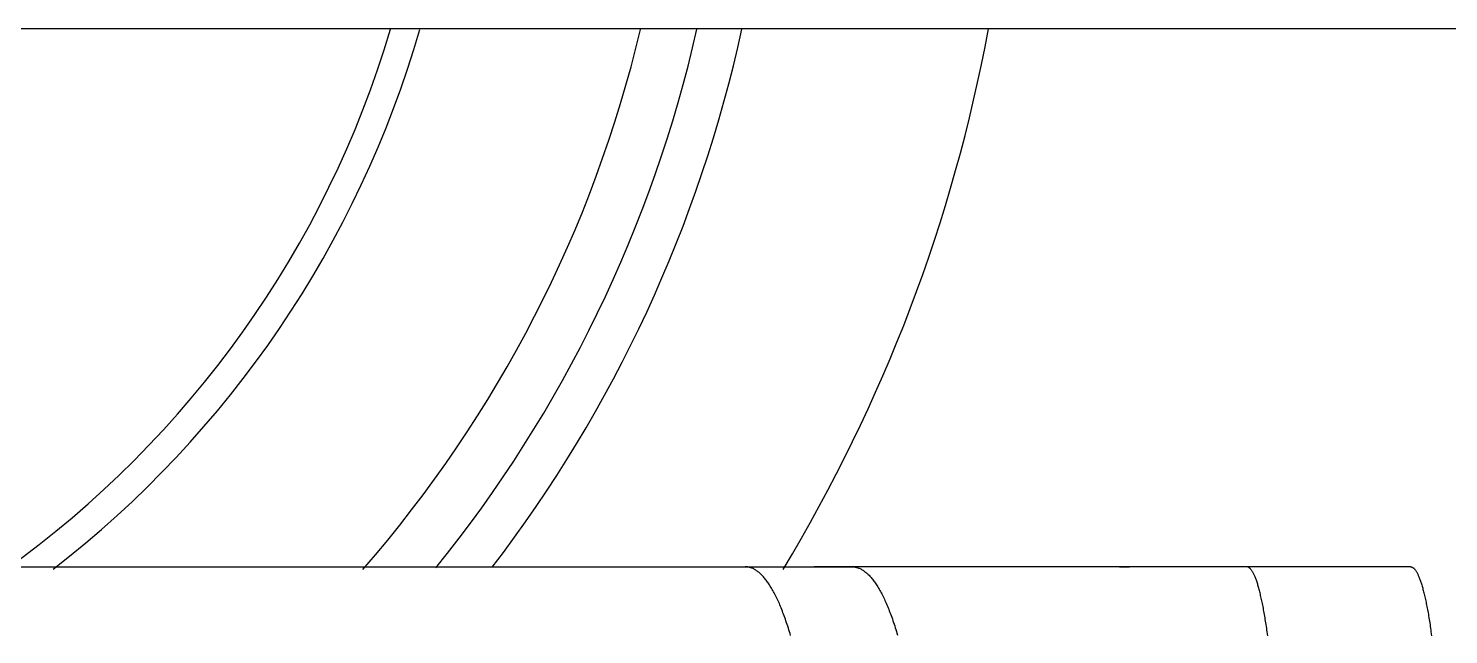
# Model space of a CAD drawing. Header units: millimetres. Extents: x 1084702 to 1166801, y 36632 to 124519.
# Drawn here: x 1098235.1 to 1098364.4, y 58125.8 to 58181 of the extents above; entities that cross this region are included whole.
import ezdxf

# ---------------------------------------------------------------- set-up
doc = ezdxf.new("R2010")
doc.units = ezdxf.units.MM
doc.header["$LTSCALE"] = 250
doc.linetypes.add('CENTER', pattern=[3, 2.5, -0.25, 0, -0.25])
doc.layers.get('0').update_dxf_attribs({"color": 255})

# ---------------------------------------------------------------- blocks, each defined once
blk = doc.blocks.new('PK65002M m platform_top')
at = {"linetype": 'Continuous'}
for p, q in [((-10210.47, 3239.68), (-10169.37, 3239.68)), ((-10183.98, 3239.68), (-10184.89, 3239.68)), ((-10169.37, 3239.68), (-10156.25, 3239.68)), ((-10078.66, 3239.68), (-10159.65, 3239.68)), ((-10156.25, 3239.68), (-10156.19, 3239.68)), ((-9882.18, 3190.68), (-10657.9, 3190.68))]:
    blk.add_line(p, q, dxfattribs=at)
for points in [[(-10159.65, 3239.68), (-10159.72, 3239.68), (-10159.78, 3239.68), (-10159.85, 3239.69), (-10159.91, 3239.7), (-10159.97, 3239.71), (-10160.04, 3239.73), (-10160.1, 3239.74), (-10160.17, 3239.76), (-10160.23, 3239.79), (-10160.29, 3239.81), (-10160.36, 3239.84), (-10160.42, 3239.87), (-10160.48, 3239.91), (-10160.55, 3239.94), (-10160.61, 3239.98), (-10160.67, 3240.02), (-10160.74, 3240.07), (-10160.8, 3240.12), (-10160.86, 3240.16), (-10160.93, 3240.22), (-10160.99, 3240.27), (-10161.05, 3240.33), (-10161.11, 3240.39), (-10161.18, 3240.45), (-10161.24, 3240.52), (-10161.3, 3240.59), (-10161.36, 3240.66), (-10161.43, 3240.73), (-10161.49, 3240.81), (-10161.55, 3240.89), (-10161.61, 3240.97), (-10161.67, 3241.05), (-10161.73, 3241.14), (-10161.79, 3241.23), (-10161.85, 3241.32), (-10161.92, 3241.41), (-10161.98, 3241.51), (-10162.04, 3241.61), (-10162.1, 3241.71), (-10162.16, 3241.82), (-10162.21, 3241.92), (-10162.27, 3242.03), (-10162.33, 3242.14), (-10162.39, 3242.26), (-10162.45, 3242.38), (-10162.51, 3242.5), (-10162.57, 3242.62), (-10162.62, 3242.74), (-10162.68, 3242.87), (-10162.74, 3243), (-10162.8, 3243.13), (-10162.85, 3243.26), (-10162.91, 3243.4), (-10162.97, 3243.54), (-10163.02, 3243.68), (-10163.08, 3243.82), (-10163.13, 3243.97), (-10163.19, 3244.12), (-10163.24, 3244.27), (-10163.3, 3244.42), (-10163.35, 3244.58), (-10163.4, 3244.73), (-10163.46, 3244.89), (-10163.51, 3245.06), (-10163.56, 3245.22), (-10163.61, 3245.39), (-10163.67, 3245.56), (-10163.72, 3245.73), (-10163.77, 3245.9)], [(-10154.03, 3245.93), (-10153.98, 3245.75), (-10153.93, 3245.58), (-10153.88, 3245.41), (-10153.83, 3245.25), (-10153.77, 3245.08), (-10153.72, 3244.92), (-10153.67, 3244.76), (-10153.61, 3244.6), (-10153.56, 3244.45), (-10153.51, 3244.29), (-10153.45, 3244.14), (-10153.4, 3243.99), (-10153.34, 3243.85), (-10153.29, 3243.7), (-10153.23, 3243.56), (-10153.17, 3243.42), (-10153.12, 3243.29), (-10153.06, 3243.15), (-10153.01, 3243.02), (-10152.95, 3242.89), (-10152.89, 3242.76), (-10152.83, 3242.64), (-10152.77, 3242.52), (-10152.72, 3242.4), (-10152.66, 3242.28), (-10152.6, 3242.16), (-10152.54, 3242.05), (-10152.48, 3241.94), (-10152.42, 3241.83), (-10152.36, 3241.73), (-10152.3, 3241.63), (-10152.24, 3241.53), (-10152.18, 3241.43), (-10152.12, 3241.33), (-10152.06, 3241.24), (-10152, 3241.15), (-10151.94, 3241.06), (-10151.88, 3240.98), (-10151.81, 3240.9), (-10151.75, 3240.82), (-10151.69, 3240.74), (-10151.63, 3240.67), (-10151.57, 3240.6), (-10151.5, 3240.53), (-10151.44, 3240.46), (-10151.38, 3240.4), (-10151.32, 3240.34), (-10151.25, 3240.28), (-10151.19, 3240.22), (-10151.13, 3240.17), (-10151.06, 3240.12), (-10151, 3240.07), (-10150.94, 3240.03), (-10150.87, 3239.99), (-10150.81, 3239.95), (-10150.74, 3239.91), (-10150.68, 3239.87), (-10150.62, 3239.84), (-10150.55, 3239.81), (-10150.49, 3239.79), (-10150.42, 3239.77), (-10150.36, 3239.75), (-10150.3, 3239.73), (-10150.23, 3239.71), (-10150.17, 3239.7), (-10150.1, 3239.69), (-10150.04, 3239.68), (-10149.97, 3239.68), (-10149.91, 3239.68)], [(-10210.47, 3239.68), (-10210.5, 3239.68), (-10210.53, 3239.68), (-10210.56, 3239.69), (-10210.59, 3239.7), (-10210.62, 3239.71), (-10210.65, 3239.73), (-10210.68, 3239.74), (-10210.71, 3239.76), (-10210.74, 3239.79), (-10210.77, 3239.81), (-10210.8, 3239.84), (-10210.83, 3239.87), (-10210.86, 3239.91), (-10210.89, 3239.94), (-10210.92, 3239.98), (-10210.95, 3240.03), (-10210.98, 3240.07), (-10211.01, 3240.12), (-10211.04, 3240.17), (-10211.07, 3240.22), (-10211.1, 3240.28), (-10211.13, 3240.34), (-10211.16, 3240.4), (-10211.18, 3240.46), (-10211.21, 3240.53), (-10211.24, 3240.6), (-10211.27, 3240.67), (-10211.3, 3240.74), (-10211.33, 3240.82), (-10211.36, 3240.9), (-10211.39, 3240.98), (-10211.42, 3241.06), (-10211.44, 3241.15), (-10211.47, 3241.24), (-10211.5, 3241.33), (-10211.53, 3241.43), (-10211.56, 3241.53), (-10211.59, 3241.63), (-10211.61, 3241.73), (-10211.64, 3241.84), (-10211.67, 3241.94), (-10211.7, 3242.05), (-10211.72, 3242.17), (-10211.75, 3242.28), (-10211.78, 3242.4), (-10211.81, 3242.52), (-10211.83, 3242.64), (-10211.86, 3242.77), (-10211.89, 3242.9), (-10211.91, 3243.03), (-10211.94, 3243.16), (-10211.97, 3243.29), (-10211.99, 3243.43), (-10212.02, 3243.57), (-10212.04, 3243.71), (-10212.07, 3243.86), (-10212.1, 3244), (-10212.12, 3244.15), (-10212.15, 3244.31), (-10212.17, 3244.46), (-10212.2, 3244.62), (-10212.22, 3244.77), (-10212.25, 3244.93), (-10212.27, 3245.1), (-10212.3, 3245.26), (-10212.32, 3245.43), (-10212.34, 3245.6), (-10212.37, 3245.77), (-10212.39, 3245.95)], [(-10197.47, 3245.95), (-10197.45, 3245.77), (-10197.43, 3245.6), (-10197.4, 3245.43), (-10197.38, 3245.27), (-10197.35, 3245.1), (-10197.33, 3244.94), (-10197.3, 3244.78), (-10197.28, 3244.62), (-10197.25, 3244.46), (-10197.23, 3244.31), (-10197.2, 3244.16), (-10197.18, 3244.01), (-10197.15, 3243.86), (-10197.13, 3243.72), (-10197.1, 3243.58), (-10197.08, 3243.44), (-10197.05, 3243.3), (-10197.02, 3243.16), (-10197, 3243.03), (-10196.97, 3242.9), (-10196.94, 3242.77), (-10196.92, 3242.65), (-10196.89, 3242.53), (-10196.86, 3242.41), (-10196.83, 3242.29), (-10196.81, 3242.17), (-10196.78, 3242.06), (-10196.75, 3241.95), (-10196.72, 3241.84), (-10196.7, 3241.74), (-10196.67, 3241.63), (-10196.64, 3241.53), (-10196.61, 3241.43), (-10196.58, 3241.34), (-10196.56, 3241.25), (-10196.53, 3241.16), (-10196.5, 3241.07), (-10196.47, 3240.98), (-10196.44, 3240.9), (-10196.41, 3240.82), (-10196.38, 3240.74), (-10196.36, 3240.67), (-10196.33, 3240.6), (-10196.3, 3240.53), (-10196.27, 3240.46), (-10196.24, 3240.4), (-10196.21, 3240.34), (-10196.18, 3240.28), (-10196.15, 3240.22), (-10196.12, 3240.17), (-10196.09, 3240.12), (-10196.06, 3240.07), (-10196.03, 3240.03), (-10196, 3239.99), (-10195.97, 3239.95), (-10195.94, 3239.91), (-10195.91, 3239.87), (-10195.88, 3239.84), (-10195.85, 3239.81), (-10195.82, 3239.79), (-10195.79, 3239.76), (-10195.77, 3239.74), (-10195.74, 3239.73), (-10195.71, 3239.71), (-10195.68, 3239.7), (-10195.65, 3239.69), (-10195.62, 3239.68), (-10195.59, 3239.68), (-10195.56, 3239.68)]]:
    blk.add_lwpolyline(points, dxfattribs=at)
for radius, start, end in [(146, 148.8007, 169.5661), (124, 142.5258, 167.6728), (120, 141.0088, 167.2524), (115, 138.8756, 166.6834), (95.56, 127.7032, 163.9073), (93, 125.5301, 163.4555)]:
    blk.add_arc((-10028.46, 3164.28), radius, start, end, dxfattribs=at)
blk = doc.blocks.new('1-deck_B4_1')
at = {"linetype": 'CENTER', "rotation": 180}
blk.add_blockref('PK65002M m platform_top', (70387.47, 26963.11), dxfattribs=at)

msp = doc.modelspace()

# ---------------------------------------------------------------- block references
msp.add_blockref('1-deck_B4_1', (1017763.01, 34408.58))

doc.saveas('drawing.dxf')
